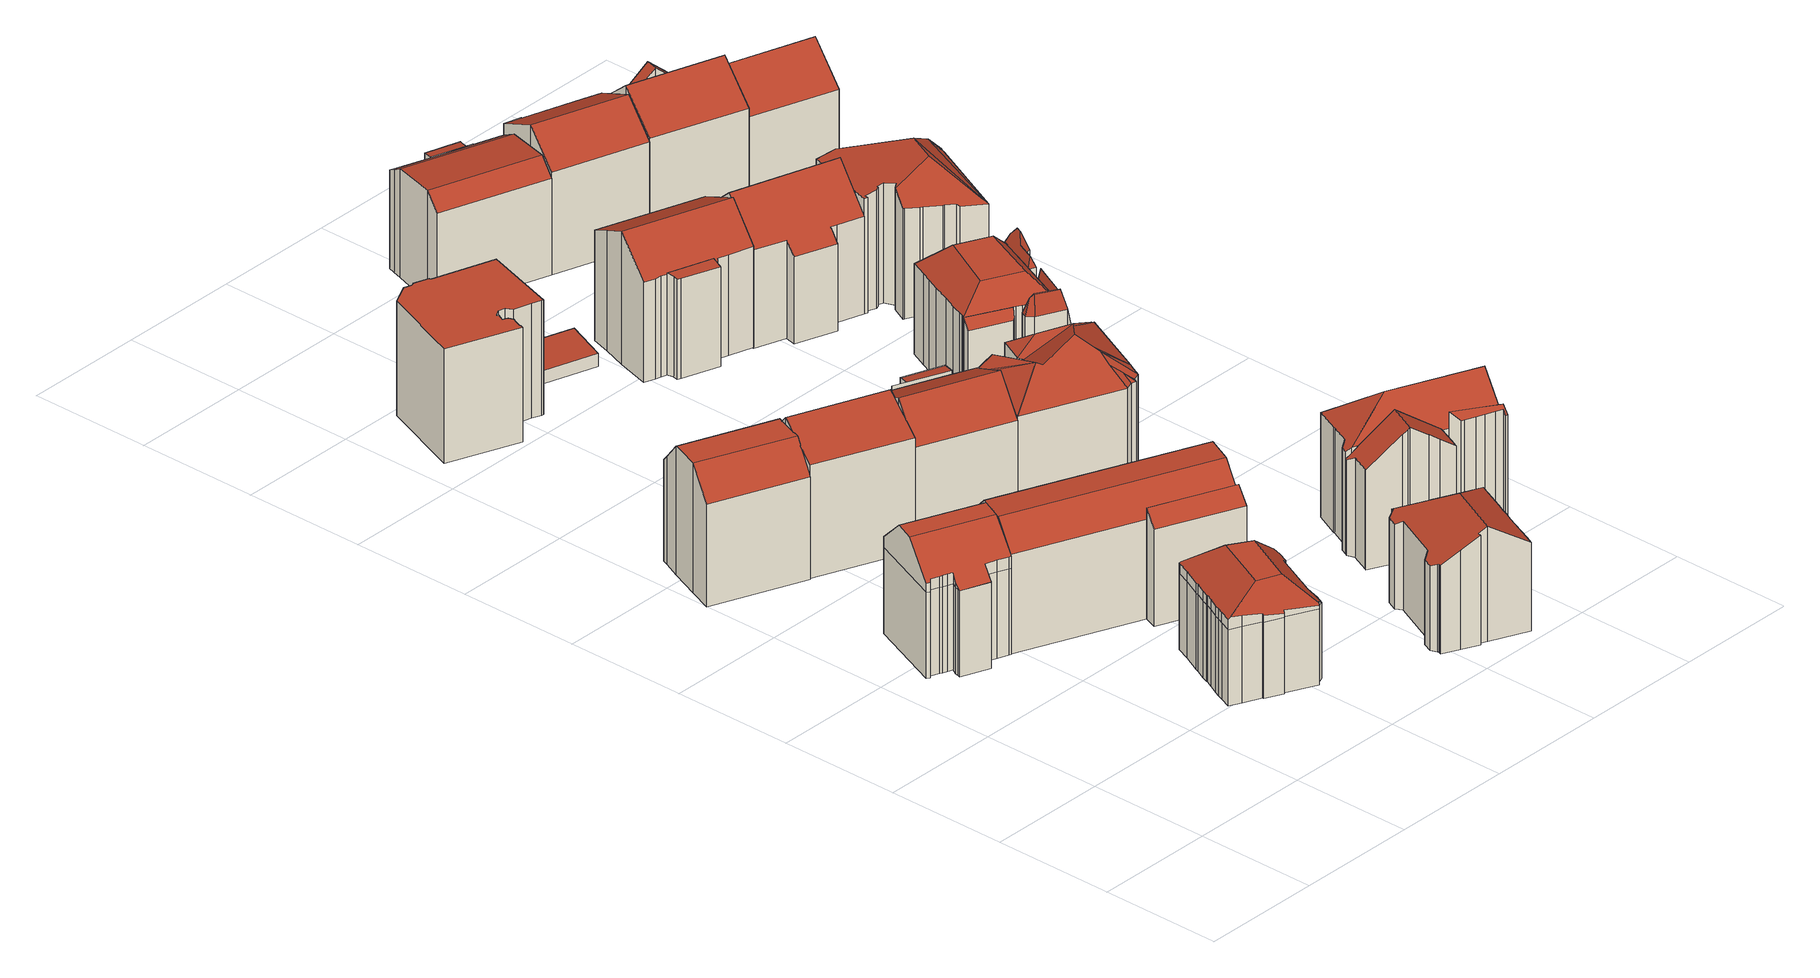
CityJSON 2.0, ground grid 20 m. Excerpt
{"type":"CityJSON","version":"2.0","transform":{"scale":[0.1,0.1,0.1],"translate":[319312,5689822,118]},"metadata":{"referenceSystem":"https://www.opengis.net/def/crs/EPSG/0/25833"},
"CityObjects":{
"building1":{"type":"Building","attributes":{"Dachtyp_tdc":"tdcFreeFormRoof","Gemeindeschluessel":14713000,"Dachneigung":42.36,"QualitaetDacherkennung":74,"Geometrietyp2DReferenz":"3000","function":"31001_9998","roofType":"5000","measuredHeight":20.57},"geometry":[{"type":"MultiSurface","lod":"2","boundaries":[[[0,1,2,3]],[[1,4,5,2]],[[4,6,7,5]],[[6,8,9,7]],[[8,10,11,9]],[[10,12,13,11]],[[12,14,15,13]],[[14,16,17,15]],[[16,18,19,17]],[[18,20,21,19]],[[20,22,23,21]],[[22,24,25,23]],[[24,26,27,25]],[[26,28,29,27]],[[28,30,31,29]],[[30,32,33,31]],[[32,34,35,33]],[[34,36,37,35]],[[36,38,39,37]],[[38,40,41,39]],[[40,42,43,41]],[[42,0,3,43]],[[44,45,46,47,48]],[[49,50,51,52,53,54,55,56,57,58,59,60,61,62,63,64,65,30,66]],[[47,56,55,67,48]],[[14,67,55,54,16]],[[12,48,67,14]],[[28,66,30]],[[26,49,66,28]],[[32,65,64,34]],[[30,65,32]],[[34,64,63,36]],[[36,63,62,38]],[[38,62,61,40]],[[40,61,60,42]],[[42,60,59,0]],[[0,59,58,1]],[[1,58,57,4]],[[4,57,56,47,46,6]],[[16,54,53,18]],[[18,53,52,20]],[[20,52,51,22]],[[22,51,50,24]],[[24,50,49,26]],[[10,44,48,12]],[[6,46,45,8]],[[8,45,44,10]],[[3,2,5,7,9,11,13,15,17,19,21,23,25,27,29,31,33,35,37,39,41,43]]],"semantics":{"surfaces":[{"type":"WallSurface"},{"type":"RoofSurface"},{"type":"GroundSurface"}],"values":[0,0,0,0,0,0,0,0,0,0,0,0,0,0,0,0,0,0,0,0,0,0,1,1,1,0,0,0,0,0,0,0,0,0,0,0,0,0,0,0,0,0,0,0,0,0,0,2]}}]},
"building2":{"type":"Building","attributes":{"Gemeindeschluessel":14713000,"Geometrietyp2DReferenz":"3000","function":"31001_9998","roofType":"9999"},"children":["building2-1","building2-2"]},
"building2-1":{"type":"BuildingPart","attributes":{"Dachtyp_tdc":"tdcPolyFlatRoof","Dachneigung":5.27,"QualitaetDacherkennung":65,"Geometrietyp2DReferenz":"3000","roofType":"2100","measuredHeight":16.83},"parents":["building2"],"geometry":[{"type":"MultiSurface","lod":"2","boundaries":[[[68,69,70,71,72]],[[69,73,74,70]],[[73,75,76,77,74]],[[75,73,69,68]],[[71,70,74,77]],[[72,78,68]],[[72,71,78]],[[78,76,75,68]],[[78,71,77,76]]],"semantics":{"surfaces":[{"type":"WallSurface"},{"type":"RoofSurface"},{"type":"GroundSurface"},{"type":"ClosureSurface"}],"values":[0,0,0,1,2,0,3,0,3]}}]},
"building2-2":{"type":"BuildingPart","attributes":{"Dachtyp_tdc":"tdcCutGableRoof","Dachneigung":47.46,"QualitaetDacherkennung":80,"Geometrietyp2DReferenz":"3000","roofType":"9999","measuredHeight":21.28},"parents":["building2"],"geometry":[{"type":"MultiSurface","lod":"2","boundaries":[[[79,80,81,82]],[[80,83,84,81]],[[83,85,86,84]],[[85,87,88,86]],[[87,89,90,88]],[[89,72,71,90]],[[76,91,92,77]],[[91,93,94,92]],[[93,95,96,94]],[[95,97,98,96]],[[97,99,100,98]],[[99,101,102,100]],[[101,79,82,102]],[[83,80,79,101]],[[99,97,95,93,91,76,78,72,89,87,85]],[[101,99,85,83]],[[82,81,84,86,88,90,71,77,92,94,96,98,100,102]],[[71,72,78]],[[76,77,71,78]]],"semantics":{"surfaces":[{"type":"WallSurface"},{"type":"RoofSurface"},{"type":"GroundSurface"},{"type":"ClosureSurface"}],"values":[0,0,0,0,0,0,0,0,0,0,0,0,0,1,1,1,2,3,3]}}]},
"building3":{"type":"Building","attributes":{"Dachtyp_tdc":"tdcFreeFormRoof","Gemeindeschluessel":14713000,"Dachneigung":44.96,"QualitaetDacherkennung":51,"Geometrietyp2DReferenz":"3000","function":"31001_9998","roofType":"5000","measuredHeight":18.05},"geometry":[{"type":"MultiSurface","lod":"2","boundaries":[[[103,104,105,106]],[[104,107,108,105]],[[107,109,110,108]],[[109,111,112,110]],[[111,113,114,112]],[[113,115,116,114]],[[115,117,118,116]],[[117,119,120,118]],[[119,121,122,120]],[[121,123,124,122]],[[123,125,126,124]],[[125,127,128,126]],[[127,129,130,128]],[[129,131,132,130]],[[131,133,134,132]],[[133,135,136,134]],[[135,137,138,136]],[[137,139,140,138]],[[139,141,142,140]],[[141,143,144,142]],[[143,145,146,144]],[[145,147,148,146]],[[147,149,150,148]],[[149,151,152,150]],[[151,153,154,152]],[[153,155,156,154]],[[155,157,158,156]],[[157,159,160,158]],[[159,161,162,160]],[[161,163,164,162]],[[163,103,106,164]],[[165,166,167,168,169,170,171,172,173,174,175,176,177,178,179,180]],[[181,182,183,184,180,179,185,186,187,188]],[[189,190,191,186,185,192,193,194,147,145,195]],[[177,196,197,198,199,200,201,193,192,178]],[[192,185,179,178]],[[151,201,200,153]],[[149,194,193,201,151]],[[153,200,199,155]],[[155,199,198,157]],[[157,198,197,159]],[[159,197,196,161]],[[161,196,177,176,163]],[[143,195,145]],[[141,189,195,143]],[[147,194,149]],[[137,191,190,139]],[[135,187,186,191,137]],[[139,190,189,141]],[[133,188,187,135]],[[131,181,188,133]],[[125,184,183,127]],[[123,165,180,184,125]],[[127,183,182,129]],[[129,182,181,131]],[[163,176,175,103]],[[103,175,174,104]],[[104,174,173,107]],[[107,173,172,109]],[[109,172,171,111]],[[111,171,170,113]],[[113,170,169,115]],[[115,169,168,117]],[[117,168,167,119]],[[119,167,166,121]],[[121,166,165,123]],[[106,105,108,110,112,114,116,118,120,122,124,126,128,130,132,134,136,138,140,142,144,146,148,150,152,154,156,158,160,162,164]]],"semantics":{"surfaces":[{"type":"WallSurface"},{"type":"RoofSurface"},{"type":"GroundSurface"}],"values":[0,0,0,0,0,0,0,0,0,0,0,0,0,0,0,0,0,0,0,0,0,0,0,0,0,0,0,0,0,0,0,1,1,1,1,1,0,0,0,0,0,0,0,0,0,0,0,0,0,0,0,0,0,0,0,0,0,0,0,0,0,0,0,0,0,0,2]}}]},
"building4":{"type":"Building","attributes":{"Gemeindeschluessel":14713000,"Geometrietyp2DReferenz":"3000","function":"31001_9998","roofType":"9999"},"children":["building4-1","building4-2"]},
"building4-1":{"type":"BuildingPart","attributes":{"Dachtyp_tdc":"tdcPolyFlatRoof","Dachneigung":6.82,"QualitaetDacherkennung":69,"Geometrietyp2DReferenz":"3000","roofType":"2100","measuredHeight":16.68},"parents":["building4"],"geometry":[{"type":"MultiSurface","lod":"2","boundaries":[[[202,203,204,205,206]],[[203,207,208,204]],[[207,209,210,208]],[[209,211,212,210]],[[211,213,214,212]],[[213,215,216,214]],[[213,211,209,207,203,202,217,218,219,215]],[[216,220,205,204,208,210,212,214]],[[218,220,216,215,219]],[[202,206,217]],[[206,205,220,218,217]]],"semantics":{"surfaces":[{"type":"WallSurface"},{"type":"RoofSurface"},{"type":"GroundSurface"},{"type":"ClosureSurface"}],"values":[0,0,0,0,0,0,1,2,3,0,3]}}]},
"building4-2":{"type":"BuildingPart","attributes":{"Dachtyp_tdc":"tdcGableRoof","Dachneigung":25.26,"QualitaetDacherkennung":47,"Geometrietyp2DReferenz":"3000","roofType":"3100","measuredHeight":22.15},"parents":["building4"],"geometry":[{"type":"MultiSurface","lod":"2","boundaries":[[[215,221,222,216]],[[221,223,224,222]],[[223,225,226,224]],[[225,227,228,226]],[[227,229,230,228]],[[229,231,232,230]],[[231,233,234,232]],[[233,206,205,234]],[[229,227,225,223]],[[223,221,215,219,235,217,206,233,231,229]],[[205,220,216,222,224,226,228,230,232,234]],[[218,217,235]],[[220,205,206,217,218]],[[219,218,235]],[[215,216,220,218,219]]],"semantics":{"surfaces":[{"type":"WallSurface"},{"type":"RoofSurface"},{"type":"GroundSurface"},{"type":"ClosureSurface"}],"values":[0,0,0,0,0,0,0,0,1,1,2,0,3,0,3]}}]},
"building5":{"type":"Building","attributes":{"Gemeindeschluessel":14713000,"Geometrietyp2DReferenz":"3000","function":"31001_9998","roofType":"9999"},"children":["building5-1","building5-2"]},
"building5-1":{"type":"BuildingPart","attributes":{"Dachtyp_tdc":"tdcPolyFlatRoof","Dachneigung":44.77,"QualitaetDacherkennung":46,"Geometrietyp2DReferenz":"3000","roofType":"2100","measuredHeight":18.21},"parents":["building5"],"geometry":[{"type":"MultiSurface","lod":"2","boundaries":[[[236,237,238,239,240]],[[241,242,243,244,245]],[[242,236,240,243]],[[242,241,237,236]],[[240,239,244,243]],[[245,238,237,241]],[[245,244,239,238]]],"semantics":{"surfaces":[{"type":"WallSurface"},{"type":"RoofSurface"},{"type":"GroundSurface"},{"type":"ClosureSurface"}],"values":[0,0,0,1,2,0,3]}}]},
"building5-2":{"type":"BuildingPart","attributes":{"Dachtyp_tdc":"tdcCutGableRoof","Dachneigung":44.42,"QualitaetDacherkennung":65,"Geometrietyp2DReferenz":"3000","roofType":"9999","measuredHeight":20.65},"parents":["building5"],"geometry":[{"type":"MultiSurface","lod":"2","boundaries":[[[238,246,247,239]],[[246,248,249,247]],[[248,250,251,249]],[[250,252,253,251]],[[252,254,255,253]],[[254,245,244,255]],[[238,245,256,257,258,246]],[[252,259,260,261,254]],[[260,257,256,261]],[[250,259,252]],[[248,258,257,260,259,250]],[[246,258,248]],[[261,256,245,254]],[[239,247,249,251,253,255,244]],[[239,244,245,238]]],"semantics":{"surfaces":[{"type":"WallSurface"},{"type":"RoofSurface"},{"type":"GroundSurface"},{"type":"ClosureSurface"}],"values":[0,0,0,0,0,0,1,1,1,0,0,0,0,2,3]}}]},
"building6":{"type":"Building","attributes":{"Dachtyp_tdc":"tdcPolyFlatRoof","Gemeindeschluessel":14713000,"Dachneigung":0,"QualitaetDacherkennung":47,"Geometrietyp2DReferenz":"3000","function":"31001_9998","roofType":"1000","measuredHeight":18.82},"geometry":[{"type":"MultiSurface","lod":"2","boundaries":[[[262,263,264,265]],[[263,266,267,264]],[[266,268,269,267]],[[268,270,271,269]],[[270,272,273,271]],[[272,274,275,273]],[[274,276,277,275]],[[276,278,279,277]],[[278,280,281,279]],[[280,282,283,281]],[[282,284,285,283]],[[284,286,287,285]],[[286,288,289,287]],[[288,290,291,289]],[[290,292,293,291]],[[292,294,295,293]],[[294,296,297,295]],[[296,298,299,297]],[[298,300,301,299]],[[300,302,303,301]],[[302,304,305,303]],[[304,306,307,305]],[[306,262,265,307]],[[306,304,302,300,298,296,294,292,290,288,286,284,282,280,278,276,274,272,270,268,266,263,262]],[[265,264,267,269,271,273,275,277,279,281,283,285,287,289,291,293,295,297,299,301,303,305,307]]],"semantics":{"surfaces":[{"type":"WallSurface"},{"type":"RoofSurface"},{"type":"GroundSurface"}],"values":[0,0,0,0,0,0,0,0,0,0,0,0,0,0,0,0,0,0,0,0,0,0,0,1,2]}}]},
"building7":{"type":"Building","attributes":{"Gemeindeschluessel":14713000,"Geometrietyp2DReferenz":"3000","function":"31001_9998","roofType":"9999"},"children":["building7-1","building7-2"]},
"building7-1":{"type":"BuildingPart","attributes":{"Dachtyp_tdc":"tdcGableRoof","Dachneigung":25.82,"QualitaetDacherkennung":49,"Geometrietyp2DReferenz":"3000","roofType":"3100","measuredHeight":22.07},"parents":["building7"],"geometry":[{"type":"MultiSurface","lod":"2","boundaries":[[[308,309,310,311]],[[309,312,313,310]],[[312,314,315,313]],[[314,316,317,315]],[[316,318,319,317]],[[318,320,321,319]],[[320,322,323,321]],[[318,316,314,312]],[[312,309,308,324,322,320,318]],[[325,311,310,313,315,317,319,321,323]],[[311,325,324,308]],[[325,323,322,324]]],"semantics":{"surfaces":[{"type":"WallSurface"},{"type":"RoofSurface"},{"type":"GroundSurface"},{"type":"ClosureSurface"}],"values":[0,0,0,0,0,0,0,1,1,2,3,3]}}]},
"building7-2":{"type":"BuildingPart","attributes":{"Dachtyp_tdc":"tdcPolyFlatRoof","Dachneigung":7.16,"QualitaetDacherkennung":69,"Geometrietyp2DReferenz":"3000","roofType":"2100","measuredHeight":18.87},"parents":["building7"],"geometry":[{"type":"MultiSurface","lod":"2","boundaries":[[[326,327,328,323,322]],[[327,329,330,328]],[[329,331,332,330]],[[331,333,308,311,332]],[[334,333,331,329,327,326]],[[323,328,330,332,311,325]],[[324,308,333,334]],[[324,325,311,308]],[[326,322,324,334]],[[322,323,325,324]]],"semantics":{"surfaces":[{"type":"WallSurface"},{"type":"RoofSurface"},{"type":"GroundSurface"},{"type":"ClosureSurface"}],"values":[0,0,0,0,1,2,0,3,0,3]}}]},
"building8":{"type":"Building","attributes":{"Dachtyp_tdc":"tdcHipAndGableRoof","Gemeindeschluessel":14713000,"Dachneigung":30.2,"QualitaetDacherkennung":39,"Geometrietyp2DReferenz":"3000","function":"31001_9998","roofType":"5000","measuredHeight":18.81},"geometry":[{"type":"MultiSurface","lod":"2","boundaries":[[[335,336,337,338]],[[336,339,340,337]],[[339,341,342,340]],[[341,343,344,342]],[[343,345,346,344]],[[345,347,348,346]],[[347,349,350,348]],[[349,351,352,350]],[[351,353,354,352]],[[353,355,356,354]],[[355,357,358,356]],[[357,359,360,358]],[[359,361,362,360]],[[361,363,364,362]],[[363,365,366,364]],[[365,367,368,366]],[[367,369,370,368]],[[369,371,372,370]],[[371,373,374,372]],[[373,375,376,374]],[[375,377,378,376]],[[377,379,380,378]],[[379,381,382,380]],[[381,383,384,382]],[[383,385,386,384]],[[385,387,388,386]],[[387,389,390,388]],[[389,335,338,390]],[[385,383,381,379,377,391]],[[377,375,373,371,369,367,365,363,361,359,357,355,353,351,349,347,391]],[[347,345,343,341,339,336,335,389,387,385,391]],[[338,337,340,342,344,346,348,350,352,354,356,358,360,362,364,366,368,370,372,374,376,378,380,382,384,386,388,390]]],"semantics":{"surfaces":[{"type":"WallSurface"},{"type":"RoofSurface"},{"type":"GroundSurface"}],"values":[0,0,0,0,0,0,0,0,0,0,0,0,0,0,0,0,0,0,0,0,0,0,0,0,0,0,0,0,1,1,1,2]}}]},
"building9":{"type":"Building","attributes":{"Dachtyp_tdc":"tdcPolyFlatRoof","Gemeindeschluessel":14713000,"Dachneigung":5.8,"QualitaetDacherkennung":91,"Geometrietyp2DReferenz":"3000","function":"31001_9998","roofType":"2100","measuredHeight":2.77},"geometry":[{"type":"MultiSurface","lod":"2","boundaries":[[[392,393,394,395]],[[393,396,397,394]],[[396,398,399,397]],[[398,392,395,399]],[[398,396,393,392]],[[395,394,397,399]]],"semantics":{"surfaces":[{"type":"WallSurface"},{"type":"RoofSurface"},{"type":"GroundSurface"}],"values":[0,0,0,0,1,2]}}]},
"building10":{"type":"Building","attributes":{"Dachtyp_tdc":"tdcFreeFormRoof","Gemeindeschluessel":14713000,"Dachneigung":37.44,"QualitaetDacherkennung":36,"Geometrietyp2DReferenz":"3000","function":"31001_9998","roofType":"5000","measuredHeight":23.07},"geometry":[{"type":"MultiSurface","lod":"2","boundaries":[[[400,401,402,403]],[[401,404,405,402]],[[404,406,407,405]],[[406,408,409,407]],[[408,410,411,409]],[[410,412,413,411]],[[412,414,415,413]],[[414,416,417,415]],[[416,418,419,417]],[[418,420,421,419]],[[420,422,423,421]],[[422,424,425,423]],[[424,426,427,425]],[[426,428,429,427]],[[428,430,431,429]],[[430,432,433,431]],[[432,434,435,433]],[[434,436,437,435]],[[436,438,439,437]],[[438,400,403,439]],[[440,438,436]],[[441,442,440,436,434]],[[443,444,445,441,434,432]],[[446,447,443,432,430]],[[428,446,430]],[[426,446,428]],[[446,426,424]],[[424,447,446]],[[422,447,424]],[[447,422,420]],[[448,449,450,444,443,447,420,418]],[[451,448,418,416]],[[451,416,414]],[[448,451,414,412,451]],[[449,448,451,412,410]],[[406,449,410,408]],[[449,406,450]],[[445,444,450,406,404]],[[445,404,401]],[[442,441,445,401,400]],[[440,442,400,438]],[[403,402,405,407,409,411,413,415,417,419,421,423,425,427,429,431,433,435,437,439]]],"semantics":{"surfaces":[{"type":"WallSurface"},{"type":"RoofSurface"},{"type":"GroundSurface"}],"values":[0,0,0,0,0,0,0,0,0,0,0,0,0,0,0,0,0,0,0,0,1,1,1,1,0,0,0,1,1,1,1,1,1,1,1,1,1,1,1,1,1,2]}}]},
"building11":{"type":"Building","attributes":{"Gemeindeschluessel":14713000,"Geometrietyp2DReferenz":"3000","function":"31001_9998","roofType":"9999"},"children":["building11-1","building11-2"]},
"building11-1":{"type":"BuildingPart","attributes":{"Dachtyp_tdc":"tdcPolyFlatRoof","Dachneigung":11.63,"QualitaetDacherkennung":47,"Geometrietyp2DReferenz":"3000","roofType":"2100","measuredHeight":16.76},"parents":["building11"],"geometry":[{"type":"MultiSurface","lod":"2","boundaries":[[[452,453,454]],[[452,455,456,453]],[[455,457,458,456]],[[457,459,460,458]],[[459,461,462,460]],[[461,463,464,462]],[[463,465,466,467,464]],[[468,465,463,461,459,457,455,452]],[[453,456,458,460,462,464,467,469]],[[470,466,465,468]],[[470,469,467,466]],[[452,454,470,468]],[[454,453,469,470]]],"semantics":{"surfaces":[{"type":"WallSurface"},{"type":"RoofSurface"},{"type":"GroundSurface"},{"type":"ClosureSurface"}],"values":[0,0,0,0,0,0,0,1,2,0,3,0,3]}}]},
"building11-2":{"type":"BuildingPart","attributes":{"Dachtyp_tdc":"tdcGableRoof","Dachneigung":26.38,"QualitaetDacherkennung":47,"Geometrietyp2DReferenz":"3000","roofType":"3100","measuredHeight":21.8},"parents":["building11"],"geometry":[{"type":"MultiSurface","lod":"2","boundaries":[[[471,454,453,472]],[[466,473,467]],[[473,474,475,467]],[[474,476,477,475]],[[476,478,479,477]],[[478,480,481,479]],[[480,482,483,481]],[[482,484,485,483]],[[484,486,487,485]],[[486,488,489,487]],[[488,490,491,489]],[[490,492,493,491]],[[492,471,472,493]],[[488,486,484,482,480]],[[480,478,476,474,473,466,470,454,471,492,490,488]],[[472,453,469,467,475,477,479,481,483,485,487,489,491,493]],[[469,453,454,470]],[[466,467,469,470]]],"semantics":{"surfaces":[{"type":"WallSurface"},{"type":"RoofSurface"},{"type":"GroundSurface"},{"type":"ClosureSurface"}],"values":[0,0,0,0,0,0,0,0,0,0,0,0,0,1,1,2,3,3]}}]},
"building12":{"type":"Building","attributes":{"Gemeindeschluessel":14713000,"Geometrietyp2DReferenz":"3000","function":"31001_9998","roofType":"9999"},"children":["building12-1","building12-2","building12-3"]},
"building12-1":{"type":"BuildingPart","attributes":{"Dachtyp_tdc":"tdcPolyFlatRoof","Dachneigung":43.61,"QualitaetDacherkennung":37,"Geometrietyp2DReferenz":"3000","roofType":"2100","measuredHeight":19.39},"parents":["building12"],"geometry":[{"type":"MultiSurface","lod":"2","boundaries":[[[494,495,496,497,498]],[[495,499,500,496]],[[499,501,502,500]],[[501,503,504,502]],[[503,505,506,504]],[[505,507,508,506]],[[507,509,510,508]],[[509,511,512,510]],[[511,513,514,515,512]],[[511,509,507,505,503,501,499,495,494,513]],[[515,497,496,500,502,504,506,508,510,512]],[[494,498,514,513]],[[498,497,515,514]]],"semantics":{"surfaces":[{"type":"WallSurface"},{"type":"RoofSurface"},{"type":"GroundSurface"},{"type":"ClosureSurface"}],"values":[0,0,0,0,0,0,0,0,0,1,2,0,3]}}]},
"building12-2":{"type":"BuildingPart","attributes":{"Dachtyp_tdc":"tdcGableRoof","Dachneigung":39.95,"QualitaetDacherkennung":40,"Geometrietyp2DReferenz":"3000","roofType":"3100","measuredHeight":21.87},"parents":["building12"],"geometry":[{"type":"MultiSurface","lod":"2","boundaries":[[[516,517,518,519]],[[517,520,521,518]],[[520,522,523,521]],[[522,524,525,523]],[[524,526,527,525]],[[528,529,530,531,532]],[[529,533,534,530]],[[533,535,536,534]],[[535,537,538,536]],[[537,539,540,538]],[[539,541,542,540]],[[541,543,544,542]],[[543,545,546,544]],[[545,547,548,546]],[[547,549,550,548]],[[549,516,519,550]],[[545,543,541,539,537,535,533,529,528,551]],[[551,552,553,526,524,522,520,517,516,549,547,545]],[[519,518,521,523,525,527,554,555,531,530,534,536,538,540,542,544,546,548,550]],[[556,552,551]],[[555,554,553,552,556]],[[554,527,526,553]],[[528,532,556,551]],[[555,556,532,531]]],"semantics":{"surfaces":[{"type":"WallSurface"},{"type":"RoofSurface"},{"type":"GroundSurface"},{"type":"ClosureSurface"}],"values":[0,0,0,0,0,0,0,0,0,0,0,0,0,0,0,0,1,1,2,0,3,3,0,3]}}]},
"building12-3":{"type":"BuildingPart","attributes":{"Dachtyp_tdc":"tdcHipAndGableRoof","Dachneigung":39.32,"QualitaetDacherkennung":32,"Geometrietyp2DReferenz":"3000","roofType":"5000","measuredHeight":22.12},"parents":["building12"],"geometry":[{"type":"MultiSurface","lod":"2","boundaries":[[[557,498,497,558]],[[514,532,531,515]],[[559,560,561,527,526]],[[560,562,563,561]],[[562,564,565,563]],[[564,566,567,565]],[[566,568,569,567]],[[568,570,571,569]],[[570,572,573,571]],[[572,557,558,573]],[[568,566,564,562,560,559,574,575]],[[574,552,556,532,514,498,557,575]],[[557,572,570,568,575]],[[558,497,515,531,555,554,527,561,563,565,567,569,571,573]],[[515,497,498,514]],[[553,552,574]],[[554,555,556,552,553]],[[555,531,532,556]],[[559,526,553,574]],[[554,553,526,527]]],"semantics":{"surfaces":[{"type":"WallSurface"},{"type":"RoofSurface"},{"type":"GroundSurface"},{"type":"ClosureSurface"}],"values":[0,0,0,0,0,0,0,0,0,0,1,1,1,2,3,0,3,3,0,3]}}]},
"building13":{"type":"Building","attributes":{"Gemeindeschluessel":14713000,"Geometrietyp2DReferenz":"3000","function":"31001_9998","roofType":"9999"},"children":["building13-1","building13-2"]},
"building13-1":{"type":"BuildingPart","attributes":{"Dachtyp_tdc":"tdcCutGableRoof","Dachneigung":3.72,"QualitaetDacherkennung":77,"Geometrietyp2DReferenz":"3000","roofType":"9999","measuredHeight":18.34},"parents":["building13"],"geometry":[{"type":"MultiSurface","lod":"2","boundaries":[[[576,577,578,579]],[[577,580,581,578]],[[582,583,584,585]],[[583,586,587,584]],[[586,588,589,587]],[[588,590,591,589]],[[590,592,593,591]],[[592,594,595,593]],[[594,596,597,595]],[[596,598,599,597]],[[598,576,579,599]],[[588,586,583,582,600,580,577,576,598]],[[596,594,592,590]],[[598,596,590,588]],[[579,578,581,601,585,584,587,589,591,593,595,597,599]],[[601,581,580,600]],[[582,585,601,600]]],"semantics":{"surfaces":[{"type":"WallSurface"},{"type":"RoofSurface"},{"type":"GroundSurface"},{"type":"ClosureSurface"}],"values":[0,0,0,0,0,0,0,0,0,0,0,1,1,1,2,3,3]}}]},
"building13-2":{"type":"BuildingPart","attributes":{"Dachtyp_tdc":"tdcPolyFlatRoof","Dachneigung":6.21,"QualitaetDacherkennung":67,"Geometrietyp2DReferenz":"3000","roofType":"2100","measuredHeight":16.21},"parents":["building13"],"geometry":[{"type":"MultiSurface","lod":"2","boundaries":[[[602,603,604,581,580]],[[603,605,606,604]],[[605,607,608,606]],[[607,609,610,611,608]],[[612,613,582,585,584,583]],[[614,613,612,609,607,605,603,602]],[[581,604,606,608,611,584,585,611,601]],[[583,610,609,612]],[[584,611,610,583]],[[600,610,582,613,614]],[[611,585,582,610]],[[601,611,610,600]],[[602,580,600,614]],[[580,581,601,600]]],"semantics":{"surfaces":[{"type":"WallSurface"},{"type":"RoofSurface"},{"type":"GroundSurface"},{"type":"ClosureSurface"}],"values":[0,0,0,0,0,1,2,0,3,0,3,3,0,3]}}]},
"building14":{"type":"Building","attributes":{"Gemeindeschluessel":14713000,"Geometrietyp2DReferenz":"3000","function":"31001_9998","roofType":"9999"},"children":["building14-1","building14-2","building14-3","building14-4"]},
"building14-1":{"type":"BuildingPart","attributes":{"Dachtyp_tdc":"tdcFreeFormRoof","Dachneigung":69.63,"QualitaetDacherkennung":36,"Geometrietyp2DReferenz":"3000","roofType":"5000","measuredHeight":17.62},"parents":["building14"],"geometry":[{"type":"MultiSurface","lod":"2","boundaries":[[[615,616,617,618,619]],[[616,620,621,617]],[[620,622,623,621]],[[622,624,625,623]],[[624,626,627,625]],[[626,628,629,627]],[[630,628,626]],[[631,630,626,624]],[[632,631,624,622]],[[633,632,622,620]],[[634,633,620,616]],[[634,616,615]],[[630,631,632,633,634,615,635,628]],[[618,617,621,623,625,627,629,636]],[[619,637,635,615]],[[619,618,636,637]],[[636,629,628,635,637]]],"semantics":{"surfaces":[{"type":"WallSurface"},{"type":"RoofSurface"},{"type":"GroundSurface"},{"type":"ClosureSurface"}],"values":[0,0,0,0,0,0,1,1,1,1,1,1,1,2,0,3,3]}}]},
"building14-2":{"type":"BuildingPart","attributes":{"Dachtyp_tdc":"tdcPolyFlatRoof","Dachneigung":40.94,"QualitaetDacherkennung":48,"Geometrietyp2DReferenz":"3000","roofType":"2100","measuredHeight":15.39},"parents":["building14"],"geometry":[{"type":"MultiSurface","lod":"2","boundaries":[[[638,639,640,641]],[[639,642,643,640]],[[642,644,645,643]],[[644,646,647,645]],[[644,642,639,638,646]],[[647,641,640,643,645]],[[638,641,647,646]]],"semantics":{"surfaces":[{"type":"WallSurface"},{"type":"RoofSurface"},{"type":"GroundSurface"},{"type":"ClosureSurface"}],"values":[0,0,0,0,1,2,3]}}]},
"building14-3":{"type":"BuildingPart","attributes":{"Dachtyp_tdc":"tdcFreeFormRoof","Dachneigung":75.15,"QualitaetDacherkennung":35,"Geometrietyp2DReferenz":"3000","roofType":"5000","measuredHeight":17.45},"parents":["building14"],"geometry":[{"type":"MultiSurface","lod":"2","boundaries":[[[648,649,650,651]],[[649,652,653,650]],[[652,654,655,653]],[[654,656,657,655]],[[656,658,659,657]],[[658,660,661,659]],[[662,663,664,665]],[[663,666,667,664]],[[666,668,669,667]],[[668,648,651,669]],[[663,662,670,671]],[[670,660,672,673,674,671]],[[660,658,656,672]],[[656,654,673,672]],[[654,652,674,673]],[[652,649,648,668,666,663,671,674]],[[651,650,653,655,657,659,661,675,665,664,667,669]],[[675,661,660,670]],[[665,675,670,662]]],"semantics":{"surfaces":[{"type":"WallSurface"},{"type":"RoofSurface"},{"type":"GroundSurface"},{"type":"ClosureSurface"}],"values":[0,0,0,0,0,0,0,0,0,0,1,1,1,1,1,1,2,3,3]}}]},
"building14-4":{"type":"BuildingPart","attributes":{"Dachtyp_tdc":"tdcCutTentRoof","Dachneigung":39.37,"QualitaetDacherkennung":59,"Geometrietyp2DReferenz":"3000","roofType":"9999","measuredHeight":18.58},"parents":["building14"],"geometry":[{"type":"MultiSurface","lod":"2","boundaries":[[[676,677,678,679]],[[677,680,681,678]],[[680,682,683,681]],[[682,684,685,683]],[[684,686,687,685]],[[686,688,689,687]],[[688,690,691,689]],[[690,692,693,691]],[[692,619,618,693]],[[619,637,636,618]],[[694,695,662,665,629,628]],[[696,697,698,661,660]],[[697,699,641,698]],[[699,638,641]],[[700,701,647,646]],[[700,702,703,701]],[[702,676,679,703]],[[637,619,692,690,688,704,705]],[[706,695,694,635,637,705,707]],[[646,699,697,696,706,707,708]],[[688,686,684,682,680,677,676,702,700,646,708,704]],[[708,707,705,704]],[[679,678,681,683,685,687,689,691,693,618,636,629,665,675,661,698,641,647,701,703]],[[628,635,694]],[[636,637,635,628,629]],[[670,662,695,706]],[[670,675,665,662]],[[660,670,706,696]],[[660,661,675,670]],[[638,699,646]],[[646,647,641,638]]],"semantics":{"surfaces":[{"type":"WallSurface"},{"type":"RoofSurface"},{"type":"GroundSurface"},{"type":"ClosureSurface"}],"values":[0,0,0,0,0,0,0,0,0,0,0,0,0,0,0,0,0,1,1,1,1,1,2,0,3,0,3,0,3,0,3]}}]},
"building15":{"type":"Building","attributes":{"Dachtyp_tdc":"tdcFreeFormRoof","Gemeindeschluessel":14713000,"Dachneigung":43.39,"QualitaetDacherkennung":51,"Geometrietyp2DReferenz":"3000","function":"31001_9998","roofType":"5000","measuredHeight":22.18},"geometry":[{"type":"MultiSurface","lod":"2","boundaries":[[[709,710,711,712]],[[710,713,714,711]],[[713,715,716,714]],[[715,717,718,716]],[[717,719,720,718]],[[719,721,722,720]],[[721,723,724,722]],[[723,725,726,724]],[[725,727,728,726]],[[727,709,712,728]],[[729,717,715,730]],[[710,709,727,725,723,721,719,729,730,713]],[[715,713,730]],[[719,717,729]],[[712,711,714,716,718,720,722,724,726,728]]],"semantics":{"surfaces":[{"type":"WallSurface"},{"type":"RoofSurface"},{"type":"GroundSurface"}],"values":[0,0,0,0,0,0,0,0,0,0,1,1,0,0,2]}}]},
"building16":{"type":"Building","attributes":{"Gemeindeschluessel":14713000,"Geometrietyp2DReferenz":"3000","function":"31001_9998","roofType":"9999"},"children":["building16-1","building16-2"]},
"building16-1":{"type":"BuildingPart","attributes":{"Dachtyp_tdc":"tdcPolyFlatRoof","Dachneigung":5.49,"QualitaetDacherkennung":67,"Geometrietyp2DReferenz":"3000","roofType":"2100","measuredHeight":16.46},"parents":["building16"],"geometry":[{"type":"MultiSurface","lod":"2","boundaries":[[[731,732,733,734]],[[732,735,736,733]],[[735,737,738,736]],[[737,739,740,738]],[[739,741,742,740]],[[741,743,744,742]],[[743,741,739,737,735,732,731,745]],[[746,734,733,736,738,740,742,744]],[[731,734,746,745]],[[746,744,743,745]]],"semantics":{"surfaces":[{"type":"WallSurface"},{"type":"RoofSurface"},{"type":"GroundSurface"},{"type":"ClosureSurface"}],"values":[0,0,0,0,0,0,1,2,3,3]}}]},
"building16-2":{"type":"BuildingPart","attributes":{"Dachtyp_tdc":"tdcGableRoof","Dachneigung":25.99,"QualitaetDacherkennung":39,"Geometrietyp2DReferenz":"3000","roofType":"3100","measuredHeight":21.64},"parents":["building16"],"geometry":[{"type":"MultiSurface","lod":"2","boundaries":[[[747,744,743]],[[747,748,749,744]],[[748,750,751,749]],[[750,752,753,751]],[[752,754,593,753]],[[754,755,756,593]],[[755,757,587,756]],[[757,758,731,734,587]],[[755,754,752,750]],[[750,748,747,759,758,757,755]],[[746,744,749,751,753,593,756,587,734]],[[743,745,759,747]],[[743,744,746,745]],[[745,731,758,759]],[[745,746,734,731]]],"semantics":{"surfaces":[{"type":"WallSurface"},{"type":"RoofSurface"},{"type":"GroundSurface"},{"type":"ClosureSurface"}],"values":[0,0,0,0,0,0,0,0,1,1,2,0,3,0,3]}}]},
"building17":{"type":"Building","attributes":{"Dachtyp_tdc":"tdcFreeFormRoof","Gemeindeschluessel":14713000,"Dachneigung":12.39,"QualitaetDacherkennung":23,"Geometrietyp2DReferenz":"3000","function":"31001_9998","roofType":"5000","measuredHeight":21.38},"geometry":[{"type":"MultiSurface","lod":"2","boundaries":[[[760,761,762,763]],[[761,764,765,762]],[[764,766,767,765]],[[766,768,769,767]],[[768,770,771,769]],[[770,772,773,771]],[[772,774,775,773]],[[774,776,777,775]],[[776,778,779,777]],[[778,780,781,779]],[[780,782,783,781]],[[782,784,785,783]],[[784,786,787,785]],[[786,788,789,787]],[[788,790,791,789]],[[790,792,793,791]],[[792,794,795,793]],[[794,796,797,795]],[[796,798,799,797]],[[798,800,801,799]],[[800,802,803,801]],[[802,804,720,803]],[[804,805,718,720]],[[805,806,807,718]],[[806,808,809,807]],[[808,810,811,809]],[[810,812,813,811]],[[812,814,815,813]],[[814,816,817,815]],[[816,760,763,817]],[[772,770,818,819,786,784,782,780,778,776,774]],[[820,761,760,816,814,812,810,808,806,821,822]],[[820,766,764]],[[820,768,766]],[[820,770,768]],[[822,770,820]],[[770,822,818]],[[792,790,788,819,818,822,821,805,804,802,800,798,796,794]],[[764,761,820]],[[788,786,819]],[[806,805,821]],[[763,762,765,767,769,771,773,775,777,779,781,783,785,787,789,791,793,795,797,799,801,803,720,718,807,809,811,813,815,817]]],"semantics":{"surfaces":[{"type":"WallSurface"},{"type":"RoofSurface"},{"type":"GroundSurface"}],"values":[0,0,0,0,0,0,0,0,0,0,0,0,0,0,0,0,0,0,0,0,0,0,0,0,0,0,0,0,0,0,1,1,1,1,1,1,1,1,0,0,0,2]}}]},
"building18":{"type":"Building","attributes":{"Gemeindeschluessel":14713000,"Geometrietyp2DReferenz":"3000","function":"31001_9998","roofType":"9999"},"children":["building18-1","building18-2"]},
"building18-1":{"type":"BuildingPart","attributes":{"Dachtyp_tdc":"tdcGableRoof","Dachneigung":43.26,"QualitaetDacherkennung":54,"Geometrietyp2DReferenz":"3000","roofType":"3100","measuredHeight":19.45},"parents":["building18"],"geometry":[{"type":"MultiSurface","lod":"2","boundaries":[[[823,824,825,826]],[[824,827,828,825]],[[827,829,830,828]],[[829,831,832,830]],[[831,833,834,832]],[[835,836,837,838]],[[836,839,840,837]],[[839,841,842,840]],[[841,843,844,842]],[[843,845,846,844]],[[845,847,848,846]],[[847,823,826,848]],[[843,841,839,836,835,849,850]],[[850,851,833,831,829,827,824,823,847,845,843]],[[826,825,828,830,832,834,852,838,837,840,842,844,846,848]],[[853,851,850]],[[852,834,833,851,853]],[[849,853,850]],[[835,838,852,853,849]]],"semantics":{"surfaces":[{"type":"WallSurface"},{"type":"RoofSurface"},{"type":"GroundSurface"},{"type":"ClosureSurface"}],"values":[0,0,0,0,0,0,0,0,0,0,0,0,1,1,2,0,3,0,3]}}]},
"building18-2":{"type":"BuildingPart","attributes":{"Dachtyp_tdc":"tdcGableRoof","Dachneigung":40.41,"QualitaetDacherkennung":47,"Geometrietyp2DReferenz":"3000","roofType":"3100","measuredHeight":22.77},"parents":["building18"],"geometry":[{"type":"MultiSurface","lod":"2","boundaries":[[[854,855,856,857]],[[855,858,838,856]],[[858,835,838]],[[859,860,861,834,833]],[[860,862,863,861]],[[862,864,865,863]],[[864,854,857,865]],[[860,859,851,853,849,858,855,854]],[[854,864,862,860]],[[857,856,838,852,834,861,863,865]],[[859,833,851]],[[849,835,858]],[[833,834,852,853,851]],[[853,852,838,835,849]]],"semantics":{"surfaces":[{"type":"WallSurface"},{"type":"RoofSurface"},{"type":"GroundSurface"},{"type":"ClosureSurface"}],"values":[0,0,0,0,0,0,0,1,1,2,0,0,3,3]}}]},
"building19":{"type":"Building","attributes":{"Gemeindeschluessel":14713000,"Geometrietyp2DReferenz":"3000","function":"31001_9998","roofType":"9999"},"children":["building19-1","building19-2"]},
"building19-1":{"type":"BuildingPart","attributes":{"Dachtyp_tdc":"tdcGableRoof","Dachneigung":39.73,"QualitaetDacherkennung":40,"Geometrietyp2DReferenz":"3000","roofType":"3100","measuredHeight":21.16},"parents":["building19"],"geometry":[{"type":"MultiSurface","lod":"2","boundaries":[[[866,867,868,869]],[[867,870,871,868]],[[870,872,873,871]],[[872,874,875,873]],[[874,876,877,875]],[[876,878,877]],[[879,880,881,882,883]],[[880,884,885,881]],[[884,886,887,885]],[[886,888,889,887]],[[888,890,891,889]],[[890,892,893,891]],[[892,894,895,893]],[[894,866,869,895]],[[890,888,886,884,880,879,876,874,872,870,867,866]],[[866,894,892,890]],[[869,868,871,873,875,877,882,881,885,887,889,891,893,895]],[[879,883,878,876]],[[883,882,877,878]]],"semantics":{"surfaces":[{"type":"WallSurface"},{"type":"RoofSurface"},{"type":"GroundSurface"},{"type":"ClosureSurface"}],"values":[0,0,0,0,0,0,0,0,0,0,0,0,0,0,1,1,2,0,3]}}]},
"building19-2":{"type":"BuildingPart","attributes":{"Dachtyp_tdc":"tdcPolyFlatRoof","Dachneigung":12.19,"QualitaetDacherkennung":65,"Geometrietyp2DReferenz":"3000","roofType":"2100","measuredHeight":15.53},"parents":["building19"],"geometry":[{"type":"MultiSurface","lod":"2","boundaries":[[[896,897,881,898]],[[897,883,882,881]],[[878,899,900,877]],[[899,896,898,900]],[[899,878,883,897,896]],[[898,881,882,877,900]],[[878,877,882,883]]],"semantics":{"surfaces":[{"type":"WallSurface"},{"type":"RoofSurface"},{"type":"GroundSurface"},{"type":"ClosureSurface"}],"values":[0,0,0,0,1,2,3]}}]}
},
"vertices":[
[65,565,146],[62,562,146],[62,562,5],[65,565,5],[57,565,146],[57,565,5],[107,689,146],[107,689,5],[233,639,146],[233,639,5],[221,610,146],[221,610,5],[214,593,146],[214,593,5],[208,578,146],[208,578,5],[198,555,146],[198,555,5],[184,519,146],[184,519,5],[181,520,146],[181,520,5],[163,527,146],[163,527,5],[145,534,146],[145,534,5],[138,518,146],[138,518,5],[137,515,146],[137,515,5],[91,533,146],[91,533,5],[92,537,146],[92,537,5],[93,542,146],[93,542,5],[99,552,146],[99,552,5],[91,555,146],[91,555,5],[83,558,146],[83,558,5],[79,560,146],[79,560,5],[221,610,193],[233,639,163],[107,689,164],[89,644,210],[214,593,210],[138,518,149],[145,534,165],[163,527,166],[181,520,166],[184,519,166],[198,555,202],[201,562,209],[76,613,209],[57,565,161],[62,562,161],[65,565,164],[79,560,164],[83,558,165],[91,555,165],[99,552,165],[93,542,154],[92,537,149],[137,515,147],[208,578,210],
[90,1036,171],[96,1051,169],[96,1051,2],[90,1036,2],[90,1036,168],[151,1029,169],[151,1029,2],[145,1014,171],[145,1014,168],[145,1014,2],[90,1036,169],
[151,865,170],[0,925,170],[0,925,2],[151,865,2],[16,964,215],[16,964,2],[36,1014,213],[36,1014,2],[48,1041,180],[48,1041,2],[52,1051,169],[52,1051,2],[145,1013,169],[145,1013,2],[196,994,168],[196,994,2],[202,991,168],[202,991,2],[200,987,174],[200,987,2],[187,954,213],[187,954,2],[167,903,215],[167,903,2],
[282,213,136],[286,222,136],[286,222,11],[282,213,11],[290,231,136],[290,231,11],[298,247,136],[298,247,11],[303,258,136],[303,258,11],[304,260,136],[304,260,11],[308,270,136],[308,270,11],[316,287,136],[316,287,11],[318,292,136],[318,292,11],[332,322,136],[332,322,11],[342,345,136],[342,345,11],[391,323,136],[391,323,11],[392,325,136],[392,325,11],[420,312,136],[420,312,11],[420,311,136],[420,311,11],[469,289,136],[469,289,11],[468,287,136],[468,287,11],[473,274,136],[473,274,11],[465,256,136],[465,256,11],[454,251,136],[454,251,11],[419,174,136],[419,174,11],[422,159,136],[422,159,11],[416,145,136],[416,145,11],[404,140,136],[404,140,11],[401,136,136],[401,136,11],[352,159,136],[352,159,11],[351,157,136],[351,157,11],[322,170,136],[322,170,11],[322,172,136],[322,172,11],[294,185,136],[294,185,11],[274,194,136],[274,194,11],[342,345,153],[332,322,153],[318,292,153],[316,287,153],[308,270,153],[304,260,153],[303,258,153],[298,247,153],[290,231,153],[286,222,153],[282,213,153],[274,194,153],[278,192,156],[329,191,192],[373,287,192],[345,343,155],[420,311,145],[420,312,143],[392,325,147],[391,323,149],[409,265,192],[470,282,143],[468,287,140],[469,289,138],[454,251,145],[465,256,137],[473,274,137],[368,176,192],[402,138,145],[404,140,145],[419,174,145],[294,185,154],[322,172,150],[322,170,147],[351,157,143],[352,159,147],[401,136,141],
[219,979,171],[240,971,171],[240,971,4],[219,979,4],[219,979,168],[250,967,171],[250,967,4],[253,975,170],[253,975,4],[257,984,169],[257,984,4],[323,959,168],[323,959,4],[316,938,171],[316,938,4],[218,977,171],[218,976,171],[299,945,171],[218,976,4],
[351,925,171],[351,925,4],[332,876,226],[332,876,4],[303,804,189],[303,804,4],[151,865,190],[151,865,4],[179,936,226],[179,936,4],[200,987,168],[200,987,4],[203,985,168],[203,985,4],[218,976,172],
[371,418,165],[379,439,188],[379,439,169],[379,439,6],[371,418,6],[512,385,188],[504,363,165],[504,363,6],[512,385,6],[512,385,169],
[184,519,169],[184,519,6],[199,555,168],[199,555,6],[221,610,168],[221,610,6],[233,639,168],[233,639,6],[561,505,168],[561,505,6],[528,423,209],[199,557,209],[199,555,206],[221,610,198],[215,597,212],[544,462,212],
[151,1430,201],[154,1422,201],[154,1422,13],[151,1430,13],[151,1416,201],[151,1416,13],[147,1405,201],[147,1405,13],[148,1404,201],[148,1404,13],[146,1398,201],[146,1398,13],[30,1442,201],[30,1442,13],[82,1577,201],[82,1577,13],[115,1593,201],[115,1593,13],[128,1589,201],[128,1589,13],[133,1591,201],[133,1591,13],[157,1583,201],[157,1583,13],[157,1580,201],[157,1580,13],[258,1547,201],[258,1547,13],[220,1425,201],[220,1425,13],[217,1426,201],[217,1426,13],[202,1431,201],[202,1431,13],[173,1439,201],[173,1439,13],[167,1450,201],[167,1450,13],[156,1453,201],[156,1453,13],[146,1447,201],[146,1447,13],[148,1445,201],[148,1445,13],[143,1434,201],[143,1434,13],
[465,879,189],[500,865,189],[500,865,6],[465,879,6],[471,793,227],[471,793,6],[452,745,174],[452,745,6],[303,804,174],[303,804,6],[322,852,227],[322,852,6],[351,925,188],[351,925,6],[378,915,188],[378,915,6],[378,914,189],[378,914,6],
[378,915,194],[400,906,194],[400,906,6],[407,924,192],[407,924,6],[473,899,192],[473,899,6],[465,879,195],[378,914,195],
[741,96,159],[736,83,159],[736,83,14],[741,96,14],[730,71,159],[730,71,14],[716,38,159],[716,38,14],[708,20,159],[708,20,14],[702,7,159],[702,7,14],[641,34,202],[641,34,14],[629,40,194],[629,40,14],[627,35,194],[627,35,14],[600,48,176],[600,48,14],[572,61,159],[572,61,14],[573,64,158],[573,64,14],[574,66,158],[574,66,14],[573,67,158],[573,67,14],[569,78,153],[569,78,14],[576,94,153],[576,94,14],[590,101,159],[590,101,14],[625,178,159],[625,178,14],[619,189,153],[619,189,14],[627,206,153],[627,206,14],[640,210,159],[640,210,14],[641,212,159],[641,212,14],[642,215,157],[642,215,14],[697,191,156],[697,191,14],[695,188,159],[695,188,14],[768,155,159],[768,155,14],[761,140,159],[761,140,14],[747,108,159],[747,108,14],[681,122,202],
[245,1481,41],[265,1545,48],[265,1545,20],[245,1481,20],[379,1509,48],[379,1509,20],[359,1446,41],[359,1446,20],
[710,836,180],[709,833,180],[709,833,7],[710,836,7],[712,833,180],[712,833,7],[660,718,180],[660,718,7],[658,715,180],[658,715,7],[648,694,180],[648,694,7],[635,689,180],[635,689,7],[632,683,180],[632,683,7],[624,685,180],[624,685,7],[611,680,180],[611,680,7],[452,745,180],[452,745,7],[500,865,180],[500,865,7],[502,870,180],[502,870,7],[507,868,180],[507,868,7],[525,860,180],[525,860,7],[561,845,180],[561,845,7],[564,836,180],[564,836,7],[572,840,180],[572,840,7],[569,850,180],[569,850,7],[588,890,180],[588,890,7],[604,848,204],[640,807,221],[640,808,221],[532,768,219],[598,768,238],[629,797,226],[527,859,201],[525,776,223],[611,715,204],[612,733,218],[609,742,223],[624,701,191],
[478,1328,182],[478,1328,17],[478,1328,171],[476,1322,181],[476,1322,17],[476,1321,180],[476,1321,17],[415,1341,181],[415,1341,17],[409,1343,181],[409,1343,17],[411,1351,182],[411,1351,17],[409,1362,184],[409,1362,181],[409,1362,17],[481,1339,184],[481,1339,17],[481,1339,182],
[488,1337,182],[488,1337,17],[409,1362,182],[400,1365,182],[400,1365,17],[391,1367,181],[391,1367,17],[372,1373,181],[372,1373,17],[388,1428,235],[388,1428,17],[401,1467,215],[401,1467,17],[411,1499,198],[411,1499,17],[581,1443,198],[581,1443,17],[560,1372,235],[560,1372,17],[544,1320,183],[544,1320,17],[505,1332,182],[505,1332,17],
[907,241,197],[904,230,185],[904,230,10],[907,241,10],[907,241,173],[900,230,185],[900,230,10],[902,237,192],[902,237,10],[891,241,192],[891,241,10],[875,247,192],[875,247,10],[862,252,192],[862,252,10],[845,258,192],[845,258,10],[840,260,192],[840,260,10],[832,276,204],[832,276,177],[832,276,10],
[725,269,218],[676,293,173],[676,293,10],[725,269,10],[677,295,173],[677,295,10],[691,326,173],[691,326,10],[687,339,166],[687,339,10],[689,342,166],[689,342,10],[821,281,179],[814,263,179],[814,263,10],[821,281,10],[821,281,177],[804,241,179],[804,241,10],[802,238,179],[802,238,10],[801,235,179],[801,235,10],[778,245,196],[778,245,10],[762,252,209],[762,252,10],[761,251,209],[761,251,10],[736,263,228],[736,263,10],[732,264,225],[732,264,10],[725,268,219],[725,268,10],[757,311,228],[707,334,183],[697,338,173],[697,338,10],[757,311,10],[757,311,180],
[924,291,231],[924,291,10],[689,342,177],[694,353,177],[694,353,10],[706,359,183],[706,359,10],[721,391,182],[721,391,10],[721,393,182],[721,393,10],[740,434,181],[740,434,10],[875,382,178],[875,382,10],[946,357,174],[946,357,10],[697,338,183],[781,351,231],
[360,1828,186],[364,1840,179],[364,1840,18],[360,1828,18],[427,1820,178],[427,1820,18],[492,1798,179],[492,1799,179],[492,1799,18],[492,1798,18],[540,1783,179],[540,1783,18],[531,1756,196],[531,1756,18],[509,1684,201],[509,1684,18],[501,1659,176],[501,1659,18],[324,1716,177],[324,1716,18],[332,1741,201],[332,1741,18],[355,1813,196],[355,1813,18],[427,1819,179],[427,1819,18],
[427,1820,180],[432,1835,178],[432,1835,18],[488,1818,178],[488,1818,18],[486,1813,178],[486,1813,18],[482,1802,180],[482,1802,179],[482,1802,18],[492,1799,180],[492,1798,180],[427,1819,180],
[814,1090,160],[822,1087,160],[822,1087,14],[814,1090,14],[814,1090,154],[829,1069,160],[829,1069,14],[821,1050,160],[821,1050,14],[807,1046,160],[807,1046,14],[792,1012,160],[792,1012,14],[781,1017,160],[781,1017,14],[789,1020,176],[803,1051,175],[813,1060,190],[817,1070,190],[817,1083,175],[805,1070,160],[813,1086,14],[813,1086,159],
[683,958,166],[675,949,156],[675,949,14],[683,958,14],[673,948,154],[673,948,14],[609,977,154],[609,977,14],[615,990,168],[615,990,14],
[769,936,110],[761,916,106],[761,916,14],[769,936,14],[744,910,155],[744,910,14],[698,931,155],[698,931,14],[690,942,155],[690,942,14],[693,949,155],[693,949,14],[695,952,155],[695,952,14],[768,989,155],[773,987,177],[773,987,14],[768,989,14],[779,985,155],[779,985,14],[763,949,152],[763,949,14],[741,930,155],[743,922,176],[698,942,181],[704,938,188],[740,921,186],[741,930,14],
[622,1005,167],[630,1023,166],[630,1023,14],[622,1005,14],[639,1044,166],[639,1044,14],[654,1076,164],[654,1076,14],[664,1098,163],[664,1098,14],[671,1115,163],[671,1115,14],[684,1144,162],[684,1144,14],[771,1105,160],[771,1105,14],[777,1107,154],[777,1107,14],[781,1017,162],[768,989,163],[695,952,167],[687,956,167],[687,956,14],[683,958,167],[617,994,168],[617,994,14],[618,996,168],[618,996,14],[712,1097,199],[768,1071,199],[741,930,166],[728,975,199],[665,1004,199],
[590,1285,159],[595,1303,176],[595,1303,16],[590,1285,16],[544,1320,177],[544,1320,16],[581,1443,181],[581,1443,16],[754,1389,181],[754,1389,16],[715,1265,176],[715,1265,16],[673,1278,176],[673,1278,16],[663,1281,176],[663,1281,16],[661,1275,170],[661,1275,16],[657,1263,158],[657,1263,16],[735,1328,238],[562,1381,238],
[568,1775,182],[584,1770,182],[584,1770,18],[568,1775,18],[595,1776,181],[595,1776,18],[598,1785,180],[598,1785,18],[662,1765,180],[662,1765,18],[658,1750,182],[658,1750,18],[664,1744,182],[664,1744,18],[568,1774,182],[568,1774,18],
[664,1744,198],[692,1735,198],[692,1735,18],[670,1665,234],[670,1665,18],[653,1611,186],[653,1611,18],[501,1659,186],[518,1713,234],[518,1713,18],[540,1783,198],[568,1775,198],[568,1774,198],
[905,1344,180],[904,1341,182],[904,1341,16],[905,1344,16],[922,1305,176],[922,1305,16],[919,1299,176],[919,1299,16],[918,1296,176],[918,1296,16],[856,1157,176],[856,1157,16],[817,1176,182],[817,1176,16],[815,1181,185],[815,1181,16],[798,1188,188],[798,1188,16],[796,1189,188],[796,1189,16],[768,1202,193],[768,1202,16],[764,1204,193],[764,1204,16],[743,1214,197],[743,1214,16],[741,1215,197],[741,1215,16],[753,1241,215],[753,1241,16],[762,1247,216],[762,1247,16],[755,1264,213],[755,1264,16],[745,1267,211],[745,1267,16],[743,1264,211],[743,1264,16],[738,1262,210],[738,1262,16],[721,1268,206],[721,1268,16],[720,1263,206],[720,1263,16],[715,1265,205],[754,1389,202],[816,1370,202],[816,1370,16],[816,1371,200],[816,1371,16],[838,1364,196],[838,1364,16],[838,1365,195],[838,1365,16],[867,1355,189],[867,1355,16],[868,1356,188],[868,1356,16],[831,1246,230],[753,1240,215],[914,1322,189],[784,1379,209],[852,1294,230],
[807,1699,182],[827,1693,163],[827,1693,17],[807,1699,17],[838,1689,153],[838,1689,17],[840,1691,152],[840,1691,17],[847,1689,146],[847,1689,17],[846,1686,145],[846,1686,17],[719,1727,155],[744,1719,180],[744,1719,17],[719,1727,17],[750,1736,180],[750,1736,17],[751,1739,180],[751,1739,17],[782,1729,211],[782,1729,17],[814,1719,182],[814,1719,17],[813,1717,182],[813,1717,17],[753,1716,189],[776,1709,211],[800,1701,189],[776,1709,17],[776,1709,189],
[673,1673,244],[692,1735,189],[692,1735,17],[673,1673,17],[719,1727,189],[846,1686,188],[826,1624,244],[826,1624,17],[806,1561,191],[806,1561,17],[653,1611,192],[653,1611,17],
[825,1622,230],[846,1686,173],[846,1686,18],[825,1622,18],[855,1683,174],[855,1683,18],[854,1679,177],[854,1679,18],[875,1672,177],[875,1672,18],[896,1665,177],[896,1665,18],[896,1665,173],[948,1648,177],[948,1649,177],[948,1649,18],[948,1648,18],[948,1648,173],[981,1638,177],[981,1638,18],[984,1647,169],[984,1647,18],[986,1646,169],[986,1646,18],[964,1577,230],[964,1577,18],[945,1516,177],[945,1516,18],[806,1561,177],[806,1561,18],
[953,1665,170],[948,1649,173],[953,1665,18],[901,1681,170],[901,1681,18]
]}
